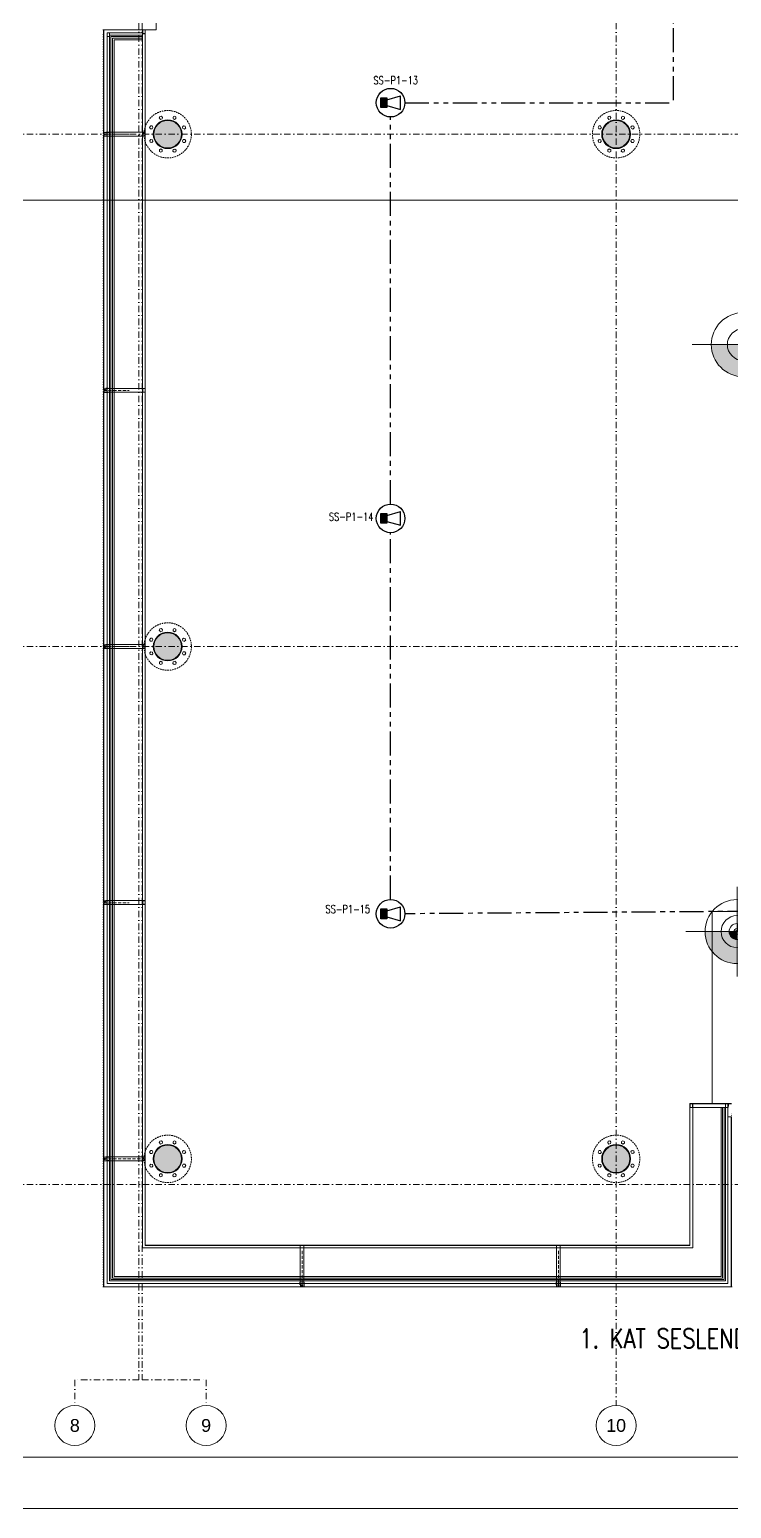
# Model space of a CAD drawing. Extents: x -9058 to 11890, y 0 to 8106.
# Drawn here: x 7519 to 8615, y 0 to 2309 of the extents above; entities that cross this region are included whole.
import ezdxf
from ezdxf.enums import TextEntityAlignment as Align

# ---------------------------------------------------------------- set-up
doc = ezdxf.new("R2010")
doc.units = 0
doc.header["$LTSCALE"] = 10
doc.header["$MEASUREMENT"] = 0
for name, pattern in [('DASHDOT', [1, 0.5, -0.25, 0, -0.25]), ('DOT2', [0.125, 0, -0.125]), ('HIDDEN', [0.375, 0.25, -0.125]), ('PHANTOM2', [1.25, 0.625, -0.125, 0.125, -0.125, 0.125, -0.125])]:
    doc.linetypes.add(name, pattern=pattern)
doc.layers.get('0').update_dxf_attribs({"color": 9, "lineweight": 9})
for name, color, linetype, lineweight in [('06D', 9, 'Continuous', 9), ('10', 9, 'Continuous', 9), ('12', 9, 'Continuous', 9), ('14', 9, 'Continuous', 9), ('20', 9, 'DOT2', 9), ('21', 9, 'Continuous', 9), ('21 @ 1 (1)', 9, 'Continuous', 9), ('21 @ 10 (1)', 9, 'Continuous', 9), ('21 @ 10 (2)', 9, 'Continuous', 9), ('21 @ 2 (1)', 9, 'Continuous', 9), ('21 @ 20', 9, 'Continuous', 9), ('21 @ 5 (1)', 9, 'Continuous', 9), ('21 @ 5 (2)', 9, 'Continuous', 9), ('24', 9, 'DASHDOT', 9), ('33', 9, 'BATTING', 9), ('40A', 9, 'Continuous', 9), ('E-10W ACİL ANONS İÇİN HOPARLÖR (SIVAÜSTÜ) (YANGINA DAYANIKLI)', 7, 'Continuous', 30), ('E-6W ACİL ANONS İÇİN HOPARLÖR (GÖMME) (YANGINA DAYANIKLI)', 7, 'Continuous', 30), ('E-YAZI', 7, 'Continuous', 30)]:
    doc.layers.add(name, color=color, linetype=linetype, lineweight=lineweight)
doc.styles.add('$1$Arial', font='arial.ttf', dxfattribs={"height": 2.5})
doc.styles.add('Arial', font='arial.ttf', dxfattribs={"height": 2.5})
doc.styles.add('E-YAZI', font='txttw.shx')
doc.styles.add('ILGAZ', font='txttw.shx')
doc.linetypes.add('BATTING', pattern='A,0.0001,-0.1,[134,ltypeshp.shx,S=0.1,R=0,X=-0.1,Y=0],-0.2,[134,ltypeshp.shx,S=0.1,R=180,X=0.1,Y=0],-0.1', length=0.4001)

# ---------------------------------------------------------------- blocks, each defined once
blk = doc.blocks.new('p-prs-kolon-02')
h = blk.add_hatch(color=255)
h.dxf.hatch_style = 1
edge = h.paths.add_edge_path()
edge.add_arc((0, 0), 22.5, 0, 360)
for radius in [22.5, 21.5]:
    blk.add_circle((0, 0), radius)
at = {"layer": '20', "linetype": 'HIDDEN'}
for points in [[(-12.5, 27.5), (-9.9, 28.1), (-8.1, 26.3), (-8.8, 23.8), (-11.3, 23.1), (-13.1, 25), (-12.5, 27.5)], [(10.6, 28.2), (12.9, 26.9), (12.9, 24.3), (10.6, 23), (8.4, 24.3), (8.4, 26.9), (10.6, 28.2)], [(-28.2, 10.6), (-26.9, 12.9), (-24.3, 12.9), (-23, 10.6), (-24.3, 8.4), (-26.9, 8.4), (-28.2, 10.6)], [(27.5, 12.5), (28.1, 9.9), (26.3, 8.1), (23.8, 8.8), (23.1, 11.3), (25, 13.1), (27.5, 12.5)], [(-27.5, -12.5), (-28.1, -9.9), (-26.3, -8.1), (-23.8, -8.8), (-23.1, -11.3), (-25, -13.1), (-27.5, -12.5)], [(-10.6, -28.2), (-12.9, -26.9), (-12.9, -24.3), (-10.6, -23), (-8.4, -24.3), (-8.4, -26.9), (-10.6, -28.2)], [(28.2, -10.6), (26.9, -12.9), (24.3, -12.9), (23, -10.6), (24.3, -8.4), (26.9, -8.4), (28.2, -10.6)], [(12.5, -27.5), (9.9, -28.1), (8.1, -26.3), (8.8, -23.8), (11.3, -23.1), (13.1, -25), (12.5, -27.5)]]:
    blk.add_lwpolyline(points, dxfattribs=at)
blk.add_circle((0, 0), 37, dxfattribs=at)
blk = doc.blocks.new('$0$0_aks')
at = {"linetype": 'Continuous'}
blk.add_circle((0, 0), 3.12, dxfattribs=at)
at = {"style": '$1$Arial'}
blk.add_attdef('AKS', text='', height=2.5, dxfattribs=at).set_placement((0, 0), align=Align.MIDDLE_CENTER)
blk = doc.blocks.new('0a_elevationtarget-p')
h = blk.add_hatch(color=256)
h.paths.add_polyline_path([(2.5, 0, 0.414214), (0, 2.5), (0, 0)])
h.paths.add_polyline_path([(0, 0), (-2.5, 0, 0.414214), (0, -2.5)])
blk.add_line((0, -3.5), (0, 3.5))
blk.add_lwpolyline([(16.6, 0), (-4, 0)])
blk.add_circle((0, 0), 2.5)
at = {"layer": '40A'}
blk.add_lwpolyline([(-2.5, 0), (2.5, 0)], dxfattribs=at)
at = {"style": 'Arial'}
blk.add_attdef('BITMISKOT', text='', height=2, dxfattribs=at).set_placement((4.5, 0), align=Align.BOTTOM_LEFT)
blk.add_attdef('KABAKOT', text='', height=2, dxfattribs=at).set_placement((4.5, -0.59), align=Align.TOP_LEFT)
blk = doc.blocks.new('*U1189')
at = {"layer": '21 @ 1 (1)'}
ref = blk.add_blockref('0a_elevationtarget-p', (8623.9, 900.7), dxfattribs=at)
ref.add_attrib('BITMISKOT', 'BK +2.80', dxfattribs={"layer": '0', "height": 2, "style": 'Arial'}).set_placement((8628.4, 900.7), align=Align.BOTTOM_LEFT)
at = {"layer": '21 @ 10 (1)'}
ref = blk.add_blockref('0a_elevationtarget-p', (8623.9, 900.7), dxfattribs=dict(at, xscale=10, yscale=10, zscale=10))
ref.add_attrib('BITMISKOT', 'BK +2.80', dxfattribs={"layer": '0', "height": 20, "style": 'Arial'}).set_placement((8668.9, 900.7), align=Align.BOTTOM_LEFT)
at = {"layer": '21 @ 10 (2)'}
ref = blk.add_blockref('0a_elevationtarget-p', (8623.9, 900.7), dxfattribs=dict(at, xscale=10, yscale=10, zscale=10))
ref.add_attrib('BITMISKOT', 'BK +2.80', dxfattribs={"layer": '0', "height": 20, "style": 'Arial'}).set_placement((8668.9, 900.7), align=Align.BOTTOM_LEFT)
at = {"layer": '21 @ 2 (1)'}
ref = blk.add_blockref('0a_elevationtarget-p', (8623.9, 900.7), dxfattribs=dict(at, xscale=2, yscale=2, zscale=2))
ref.add_attrib('BITMISKOT', 'BK +2.80', dxfattribs={"layer": '0', "height": 4, "style": 'Arial'}).set_placement((8632.9, 900.7), align=Align.BOTTOM_LEFT)
at = {"layer": '21 @ 20'}
ref = blk.add_blockref('0a_elevationtarget-p', (8623.9, 900.7), dxfattribs=dict(at, xscale=20, yscale=20, zscale=20))
ref.add_attrib('BITMISKOT', 'BK +2.80', dxfattribs={"layer": '0', "height": 40, "style": 'Arial'}).set_placement((8713.9, 900.7), align=Align.BOTTOM_LEFT)
at = {"layer": '21 @ 5 (1)'}
ref = blk.add_blockref('0a_elevationtarget-p', (8623.9, 900.7), dxfattribs=dict(at, xscale=5, yscale=5, zscale=5))
ref.add_attrib('BITMISKOT', 'BK +2.80', dxfattribs={"layer": '0', "height": 10, "style": 'Arial'}).set_placement((8646.4, 900.7), align=Align.BOTTOM_LEFT)
at = {"layer": '21 @ 5 (2)'}
ref = blk.add_blockref('0a_elevationtarget-p', (8623.9, 900.7), dxfattribs=dict(at, xscale=5, yscale=5, zscale=5))
ref.add_attrib('BITMISKOT', 'BK +2.80', dxfattribs={"layer": '0', "height": 10, "style": 'Arial'}).set_placement((8646.4, 900.7), align=Align.BOTTOM_LEFT)
blk = doc.blocks.new('*U1191')
at = {"layer": '21 @ 1 (1)'}
blk.add_blockref('0a_elevationtarget-p', (8633.7, 1817.3), dxfattribs=at).add_auto_attribs({'BITMISKOT': 'BK +0.10', 'KABAKOT': 'KK -%%p0.00'})
at = {"layer": '21 @ 10 (1)', "xscale": 10, "yscale": 10, "zscale": 10}
blk.add_blockref('0a_elevationtarget-p', (8633.7, 1817.3), dxfattribs=at).add_auto_attribs({'BITMISKOT': 'BK +0.10', 'KABAKOT': 'KK -%%p0.00'})
at = {"layer": '21 @ 10 (2)', "xscale": 10, "yscale": 10, "zscale": 10}
blk.add_blockref('0a_elevationtarget-p', (8633.7, 1817.3), dxfattribs=at).add_auto_attribs({'BITMISKOT': 'BK +0.10', 'KABAKOT': 'KK -%%p0.00'})
at = {"layer": '21 @ 2 (1)', "xscale": 2, "yscale": 2, "zscale": 2}
blk.add_blockref('0a_elevationtarget-p', (8633.7, 1817.3), dxfattribs=at).add_auto_attribs({'BITMISKOT': 'BK +0.10', 'KABAKOT': 'KK -%%p0.00'})
at = {"layer": '21 @ 20', "xscale": 20, "yscale": 20, "zscale": 20}
blk.add_blockref('0a_elevationtarget-p', (8633.7, 1817.3), dxfattribs=at).add_auto_attribs({'BITMISKOT': 'BK +0.10', 'KABAKOT': 'KK -%%p0.00'})
at = {"layer": '21 @ 5 (1)', "xscale": 5, "yscale": 5, "zscale": 5}
blk.add_blockref('0a_elevationtarget-p', (8652.6, 2180.6), dxfattribs=at).add_auto_attribs({'BITMISKOT': 'BK +0.10', 'KABAKOT': 'KK -%%p0.00'})
at = {"layer": '21 @ 5 (2)', "xscale": 5, "yscale": 5, "zscale": 5}
blk.add_blockref('0a_elevationtarget-p', (8652.6, 2180.6), dxfattribs=at).add_auto_attribs({'BITMISKOT': 'BK +0.10', 'KABAKOT': 'KK -%%p0.00'})
blk = doc.blocks.new('100_6W ACİL ANONS İÇİN HOPARLÖR (GÖMME) (YANGINA DAYANIKLI)')
at = {"layer": 'E-6W ACİL ANONS İÇİN HOPARLÖR (GÖMME) (YANGINA DAYANIKLI)', "color": 4}
for p, q in [((-2.19, -1.1), (-2.19, 1.1)), ((-2.19, 1.1), (-0.88, 1.1)), ((-0.88, 0.66), (2.19, 1.54)), ((-0.88, 1.1), (-0.88, -1.1)), ((2.19, -1.54), (2.19, 1.54)), ((-0.88, -1.1), (-2.19, -1.1)), ((-0.88, -0.66), (2.19, -1.54))]:
    blk.add_line(p, q, dxfattribs=at)
at = {"layer": 'E-6W ACİL ANONS İÇİN HOPARLÖR (GÖMME) (YANGINA DAYANIKLI)', "color": 3}
blk.add_circle((0, 0), 3.19, dxfattribs=at)
at = {"layer": 'E-6W ACİL ANONS İÇİN HOPARLÖR (GÖMME) (YANGINA DAYANIKLI)', "color": 4}
blk.add_solid([(-2.19, 1.1), (-0.88, 1.1), (-2.19, -1.1), (-0.88, -1.1)], dxfattribs=at)

msp = doc.modelspace()

# ---------------------------------------------------------------- hatches: boundary and pattern name
at = {"layer": '10'}
for points in [[(7640.46, 2144.27), (7640.01, 2144.27), (7640.01, 2146.79), (7640.46, 2146.79)], [(7640.46, 1744.27), (7640.01, 1744.27), (7640.01, 1746.79), (7640.46, 1746.79)], [(7640.46, 1346.79), (7640.01, 1346.79), (7640.01, 1344.27), (7640.46, 1344.27)], [(7640.46, 947.13), (7640.01, 947.13), (7640.01, 944.62), (7640.46, 944.62)], [(8609.84, 630.52), (8610.29, 630.52), (8610.29, 628.01), (8609.84, 628.01)], [(7640.46, 546.79), (7640.01, 546.79), (7640.01, 544.27), (7640.46, 544.27)], [(7946.41, 351.28), (7946.41, 350.82), (7943.9, 350.82), (7943.9, 351.28)], [(8346.41, 351.28), (8346.41, 350.82), (8343.9, 350.82), (8343.9, 351.28)]]:
    msp.add_hatch(color=256, dxfattribs=at).paths.add_polyline_path(points)

# ---------------------------------------------------------------- linework, layer by layer
at = {"layer": '06D'}
for points in [[(7640.47, 2142.87), (7640.47, 2304.37), (7695.86, 2304.37)], [(7644.26, 413.17), (7644.47, 2300.37), (7695.86, 2300.37)], [(7695.86, 2302.82), (7695.86, 406.67), (8554.59, 406.67), (8554.59, 625.92)], [(7699.86, 2149.95), (7699.86, 2309.12)], [(7699.86, 351.29), (7640.47, 351.29), (7640.47, 2148.87), (7695.86, 2148.87)], [(7644.47, 2148.87), (7695.86, 2148.87)], [(7699.86, 1778.93), (7699.86, 2148.87)], [(7644.47, 2142.87), (7695.86, 2142.87)], [(7699.86, 1305.52), (7699.86, 1778.93)], [(7644.47, 1748.87), (7695.86, 1748.87)], [(7644.47, 1742.87), (7695.86, 1742.87)], [(7644.47, 1348.87), (7695.86, 1348.87)], [(7644.47, 1342.87), (7695.86, 1342.87)], [(7644.47, 949.22), (7695.86, 949.22)], [(7644.47, 943.22), (7695.86, 943.22)], [(8965.06, 632.12), (8965.06, 932.12), (8585.06, 932.12), (8585.06, 632.12)], [(8609.64, 625.92), (8609.64, 351.29), (7640.47, 351.29), (7640.47, 409.17)], [(8609.83, 631.92), (8554.59, 631.92)], [(8605.83, 625.92), (8554.59, 625.92)], [(8609.83, 625.92), (8609.64, 625.92)], [(7644.47, 548.87), (7695.86, 548.87)], [(7644.47, 542.87), (7695.86, 542.87)], [(7940.73, 410.67), (7699.86, 410.67)], [(8167.2, 410.67), (7941.81, 410.67)], [(7941.81, 355.29), (7941.81, 406.67)], [(7947.81, 355.29), (7947.81, 406.67)], [(8521.61, 410.67), (8167.2, 410.67)], [(8341.81, 355.29), (8341.81, 406.67)], [(8347.81, 355.29), (8347.81, 406.67)]]:
    msp.add_lwpolyline(points, dxfattribs=at)
at = {"layer": '10', "linetype": 'Continuous'}
msp.add_line((7699.86, 2302.82), (7699.86, 410.67), dxfattribs=at)
at = {"layer": '10'}
msp.add_line((7700.06, 2302.62), (7700.06, 410.87), dxfattribs=at)
for points in [[(7637.81, 2146.48), (7635.26, 2146.48), (7635.26, 2155.93), (7635.26, 2308.92), (7695.06, 2308.92), (7695.06, 2309.12), (7635.06, 2309.12), (7635.06, 2155.93), (7635.06, 2146.28), (7637.81, 2146.28)], [(7640.67, 2304.17), (7644.27, 2304.17), (7644.27, 2298.57), (7640.67, 2298.57)], [(7696.06, 2308.92), (7699.66, 2308.92), (7699.66, 2303.02), (7696.06, 2303.02)], [(7640.67, 2148.67), (7644.27, 2148.67), (7644.27, 2143.07), (7640.67, 2143.07)], [(7640.67, 2148.67), (7644.27, 2148.67), (7644.27, 2143.07), (7640.67, 2143.07)], [(7696.06, 2148.67), (7699.66, 2148.67), (7699.66, 2143.07), (7696.06, 2143.07)], [(7696.06, 2148.67), (7699.66, 2148.67), (7699.66, 2143.07), (7696.06, 2143.07)], [(7637.81, 1746.48), (7635.26, 1746.48), (7635.26, 1755.93), (7635.26, 2144.66), (7637.81, 2144.66), (7637.81, 2144.86), (7635.06, 2144.86), (7635.06, 1755.93), (7635.06, 1746.28), (7637.81, 1746.28)], [(7640.46, 2144.27), (7640.01, 2144.27), (7640.01, 2146.79), (7640.46, 2146.79)], [(7637.81, 1347.13), (7635.26, 1347.13), (7635.26, 1292.93), (7635.26, 1744.66), (7637.81, 1744.66), (7637.81, 1744.86), (7635.06, 1744.86), (7635.06, 1292.93), (7635.06, 1346.93), (7637.81, 1346.93)], [(7640.46, 1744.27), (7640.01, 1744.27), (7640.01, 1746.79), (7640.46, 1746.79)], [(7640.67, 1748.67), (7644.27, 1748.67), (7644.27, 1743.07), (7640.67, 1743.07)], [(7696.06, 1748.67), (7699.66, 1748.67), (7699.66, 1743.07), (7696.06, 1743.07)], [(7637.81, 947.48), (7635.26, 947.48), (7635.26, 947.48), (7635.26, 1344.58), (7637.81, 1344.58), (7637.81, 1344.78), (7635.06, 1344.78), (7635.06, 947.28), (7635.06, 947.28), (7637.81, 947.28)], [(7640.46, 1346.79), (7640.01, 1346.79), (7640.01, 1344.27), (7640.46, 1344.27)], [(7640.67, 1348.67), (7644.27, 1348.67), (7644.27, 1343.07), (7640.67, 1343.07)], [(7696.06, 1348.67), (7699.66, 1348.67), (7699.66, 1343.07), (7696.06, 1343.07)], [(7640.46, 947.13), (7640.01, 947.13), (7640.01, 944.62), (7640.46, 944.62)], [(7640.67, 949.02), (7644.27, 949.02), (7644.27, 943.42), (7640.67, 943.42)], [(7696.06, 949.02), (7699.66, 949.02), (7699.66, 943.42), (7696.06, 943.42)], [(7637.81, 546.48), (7635.26, 546.48), (7635.26, 546.5), (7635.26, 944.92), (7637.81, 944.92), (7637.81, 945.12), (7635.06, 945.12), (7635.06, 546.5), (7635.06, 546.28), (7637.81, 546.28)], [(8554.39, 626.12), (8550.79, 626.12), (8550.79, 631.72), (8554.39, 631.72)], [(8609.63, 626.12), (8606.03, 626.12), (8606.03, 631.72), (8609.63, 631.72)], [(8609.84, 630.52), (8610.29, 630.52), (8610.29, 628.01), (8609.84, 628.01)], [(7640.46, 546.79), (7640.01, 546.79), (7640.01, 544.27), (7640.46, 544.27)], [(7640.67, 548.67), (7644.27, 548.67), (7644.27, 543.07), (7640.67, 543.07)], [(7696.06, 548.67), (7699.66, 548.67), (7699.66, 543.07), (7696.06, 543.07)], [(7942.01, 406.87), (7942.01, 410.47), (7947.61, 410.47), (7947.61, 406.87)], [(7942.01, 406.87), (7942.01, 410.47), (7947.61, 410.47), (7947.61, 406.87)], [(8342.01, 406.87), (8342.01, 410.47), (8347.61, 410.47), (8347.61, 406.87)], [(7944.2, 348.63), (7944.2, 346.07), (7944.2, 346.07), (7635.26, 346.07), (7635.26, 346.07), (7635.06, 346.07), (7635.06, 345.87), (7944.4, 345.87), (7944.4, 345.87), (7944.4, 348.63)], [(7942.01, 351.49), (7942.01, 355.09), (7947.61, 355.09), (7947.61, 351.49)], [(7942.01, 351.49), (7942.01, 355.09), (7947.61, 355.09), (7947.61, 351.49)], [(7946.41, 351.28), (7946.41, 350.82), (7943.9, 350.82), (7943.9, 351.28)], [(8344.2, 348.63), (8344.2, 346.07), (8334.75, 346.07), (7946.02, 346.07), (7946.02, 348.63), (7945.82, 348.63), (7945.82, 345.87), (8334.75, 345.87), (8344.4, 345.87), (8344.4, 348.63)], [(8342.01, 351.49), (8342.01, 355.09), (8347.61, 355.09), (8347.61, 351.49)], [(8346.41, 351.28), (8346.41, 350.82), (8343.9, 350.82), (8343.9, 351.28)]]:
    msp.add_lwpolyline(points, close=True, dxfattribs=at)
for points in [[(7640.47, 2304.37), (7644.47, 2304.37), (7644.47, 2298.37), (7640.47, 2298.37), (7640.47, 2304.37)], [(7695.86, 2309.12), (7699.86, 2309.12), (7699.86, 2302.82), (7695.86, 2302.82), (7695.86, 2309.12)], [(7636.23, 2148.46), (7639.9, 2148.46), (7639.9, 2142.6), (7636.23, 2142.6)], [(7636.23, 2142.6), (7639.9, 2142.6), (7639.9, 2148.46), (7636.23, 2148.46)], [(7642.3, 2142.6), (7640.36, 2142.6), (7640.36, 2149.15), (7638.46, 2149.15)], [(7638.46, 2142.6), (7640.36, 2142.6), (7640.36, 2149.15), (7642.3, 2149.15)], [(7640.47, 2148.87), (7644.47, 2148.87), (7644.47, 2142.87), (7640.47, 2142.87), (7640.47, 2148.87)], [(7640.47, 2148.87), (7644.47, 2148.87), (7644.47, 2142.87), (7640.47, 2142.87), (7640.47, 2148.87)], [(7695.86, 2148.87), (7699.86, 2148.87), (7699.86, 2142.87), (7695.86, 2142.87), (7695.86, 2148.87)], [(7695.86, 2148.87), (7699.86, 2148.87), (7699.86, 2142.87), (7695.86, 2142.87), (7695.86, 2148.87)], [(7636.23, 1748.46), (7639.9, 1748.46), (7639.9, 1742.6), (7636.23, 1742.6)], [(7636.23, 1742.6), (7639.9, 1742.6), (7639.9, 1748.46), (7636.23, 1748.46)], [(7642.3, 1742.6), (7640.36, 1742.6), (7640.36, 1749.15), (7638.46, 1749.15)], [(7638.46, 1742.6), (7640.36, 1742.6), (7640.36, 1749.15), (7642.3, 1749.15)], [(7640.47, 1748.87), (7644.47, 1748.87), (7644.47, 1742.87), (7640.47, 1742.87), (7640.47, 1748.87)], [(7695.86, 1748.87), (7699.86, 1748.87), (7699.86, 1742.87), (7695.86, 1742.87), (7695.86, 1748.87)], [(7636.23, 1342.6), (7639.9, 1342.6), (7639.9, 1348.46), (7636.23, 1348.46)], [(7636.23, 1348.46), (7639.9, 1348.46), (7639.9, 1342.6), (7636.23, 1342.6)], [(7642.3, 1342.6), (7640.36, 1342.6), (7640.36, 1349.15), (7638.46, 1349.15)], [(7638.46, 1342.6), (7640.36, 1342.6), (7640.36, 1349.15), (7642.3, 1349.15)], [(7640.47, 1348.87), (7644.47, 1348.87), (7644.47, 1342.87), (7640.47, 1342.87), (7640.47, 1348.87)], [(7695.86, 1348.87), (7699.86, 1348.87), (7699.86, 1342.87), (7695.86, 1342.87), (7695.86, 1348.87)], [(7636.23, 942.94), (7639.9, 942.94), (7639.9, 948.8), (7636.23, 948.8)], [(7636.23, 948.8), (7639.9, 948.8), (7639.9, 942.94), (7636.23, 942.94)], [(7642.3, 942.94), (7640.36, 942.94), (7640.36, 949.49), (7638.46, 949.49)], [(7638.46, 942.94), (7640.36, 942.94), (7640.36, 949.49), (7642.3, 949.49)], [(7640.47, 949.22), (7644.47, 949.22), (7644.47, 943.22), (7640.47, 943.22), (7640.47, 949.22)], [(7695.86, 949.22), (7699.86, 949.22), (7699.86, 943.22), (7695.86, 943.22), (7695.86, 949.22)], [(8615.06, 632.12), (8550.06, 632.12), (8550.06, 410.87)], [(8550.26, 410.67), (8550.26, 631.92), (8615.06, 631.92)], [(8554.59, 625.92), (8550.59, 625.92), (8550.59, 631.92), (8554.59, 631.92), (8554.59, 625.92)], [(8609.83, 625.92), (8605.83, 625.92), (8605.83, 631.92), (8609.83, 631.92), (8609.83, 625.92)], [(8574.47, 346.07), (8614.86, 346.07), (8614.86, 364.77), (8614.86, 611.35), (8609.64, 611.35), (8609.64, 611.55), (8615.06, 611.55), (8615.06, 364.77), (8615.06, 345.87), (8574.27, 345.87)], [(7675.65, 346.07), (7635.26, 346.07), (7635.26, 364.77), (7635.26, 544.85), (7637.81, 544.85), (7637.81, 545.05), (7635.06, 545.05), (7635.06, 364.77), (7635.06, 345.87), (7675.85, 345.87)], [(7636.23, 542.6), (7639.9, 542.6), (7639.9, 548.46), (7636.23, 548.46)], [(7636.23, 548.46), (7639.9, 548.46), (7639.9, 542.6), (7636.23, 542.6)], [(7642.3, 542.6), (7640.36, 542.6), (7640.36, 549.15), (7638.46, 549.15)], [(7638.46, 542.6), (7640.36, 542.6), (7640.36, 549.15), (7642.3, 549.15)], [(7640.47, 548.87), (7644.47, 548.87), (7644.47, 542.87), (7640.47, 542.87), (7640.47, 548.87)], [(7695.86, 548.87), (7699.86, 548.87), (7699.86, 542.87), (7695.86, 542.87), (7695.86, 548.87)], [(8550.26, 410.67), (7699.86, 410.67)], [(7700.06, 410.87), (8550.06, 410.87)], [(7941.81, 406.67), (7941.81, 410.67), (7947.81, 410.67), (7947.81, 406.67), (7941.81, 406.67)], [(7941.81, 406.67), (7941.81, 410.67), (7947.81, 410.67), (7947.81, 406.67), (7941.81, 406.67)], [(8341.81, 406.67), (8341.81, 410.67), (8347.81, 410.67), (8347.81, 406.67), (8341.81, 406.67)], [(7948.08, 353.11), (7948.08, 351.18), (7941.53, 351.18), (7941.53, 349.27)], [(7948.08, 349.27), (7948.08, 351.18), (7941.53, 351.18), (7941.53, 353.11)], [(7941.81, 351.29), (7941.81, 355.29), (7947.81, 355.29), (7947.81, 351.29), (7941.81, 351.29)], [(7941.81, 351.29), (7941.81, 355.29), (7947.81, 355.29), (7947.81, 351.29), (7941.81, 351.29)], [(7942.22, 347.05), (7942.22, 350.71), (7948.08, 350.71), (7948.08, 347.05)], [(7948.08, 347.05), (7948.08, 350.71), (7942.22, 350.71), (7942.22, 347.05)], [(8348.08, 353.11), (8348.08, 351.18), (8341.53, 351.18), (8341.53, 349.27)], [(8348.08, 349.27), (8348.08, 351.18), (8341.53, 351.18), (8341.53, 353.11)], [(8341.81, 351.29), (8341.81, 355.29), (8347.81, 355.29), (8347.81, 351.29), (8341.81, 351.29)], [(8342.22, 347.05), (8342.22, 350.71), (8348.08, 350.71), (8348.08, 347.05)], [(8348.08, 347.05), (8348.08, 350.71), (8342.22, 350.71), (8342.22, 347.05)], [(8574.47, 346.07), (8534.2, 346.07), (8346.02, 346.07), (8346.02, 348.63), (8345.82, 348.63), (8345.82, 345.87), (8534.2, 345.87), (8574.67, 345.87)]]:
    msp.add_lwpolyline(points, dxfattribs=at)
at = {"layer": '12'}
for points in [[(7947.87, 355.29), (7644.32, 355.29), (7644.32, 2300.37), (7695.12, 2300.37)], [(7947.87, 357.29), (7646.32, 357.29), (7646.32, 2298.37), (7695.12, 2298.37)], [(8603.83, 625.92), (8603.86, 357.29), (7947.81, 357.29), (7947.81, 357.29)], [(8605.83, 625.92), (8605.86, 355.29), (7947.81, 355.29)]]:
    msp.add_lwpolyline(points, dxfattribs=at)
at = {"layer": '14'}
for points in [[(7717.06, 2565.87), (7717.06, 2309.12), (7695.06, 2309.12), (7695.06, 2311.12)], [(7947.87, 362.29), (7651.32, 362.29), (7651.32, 2293.37), (7695.12, 2293.37)], [(8605.83, 625.92), (8605.86, 355.29), (7947.81, 355.29), (7947.81, 406.67)], [(8598.83, 625.92), (8598.86, 362.29), (7947.81, 362.29)], [(7947.81, 355.29), (7644.26, 355.29), (7644.26, 413.17)]]:
    msp.add_lwpolyline(points, dxfattribs=at)
at = {"layer": '20', "linetype": 'HIDDEN', "ltscale": 2}
for p, q in [((7945.06, 402.17), (7945.06, 346.29)), ((8345.06, 402.17), (8345.06, 346.09))]:
    msp.add_line(p, q, dxfattribs=at)
at = {"layer": '20'}
for points in [[(7944.4, 345.87), (7635.06, 345.87), (7635.06, 2309.12), (7675.06, 2309.12)], [(8615.06, 617.39), (8615.06, 345.87), (7945.82, 345.87)]]:
    msp.add_lwpolyline(points, dxfattribs=at)
at = {"layer": '20', "ltscale": 3}
msp.add_lwpolyline([(8615.06, 605.62), (8615.06, 345.87), (7635.06, 345.87), (7635.06, 2308.92), (7675.06, 2308.92)], dxfattribs=at)
at = {"layer": '20', "linetype": 'HIDDEN', "ltscale": 2}
for points in [[(7635.06, 2145.87), (7675.06, 2145.87)], [(7635.06, 1745.87), (7675.06, 1745.87)], [(7635.06, 1345.87), (7675.06, 1345.87)], [(7635.06, 945.87), (7675.06, 945.87)], [(7635.06, 545.87), (7698.88, 545.87)]]:
    msp.add_lwpolyline(points, dxfattribs=at)
at = {"layer": '21'}
msp.add_lwpolyline([(7264.7, 2043.03), (10283.45, 2043.03)], dxfattribs=at)
at = {"layer": '24', "ltscale": 2}
for points in [[(7590.06, 4008.37), (7590.06, 3968.37), (7690.06, 3968.37), (7690.06, 200.84)], [(7795.06, 4008.37), (7795.06, 3968.37), (7695.06, 3968.37), (7695.06, 200.84)], [(8435.06, 4008.37), (8435.06, 4008.37), (8435.06, 160.84)], [(7012.53, 2145.87), (10535.06, 2145.87)], [(7012.53, 1345.87), (10535.06, 1345.87)], [(7012.53, 505.87), (10535.06, 505.87)], [(7690.06, 200.84), (7590.06, 200.84), (7590.06, 160.84)], [(7695.06, 200.84), (7795.06, 200.84), (7795.06, 160.84)]]:
    msp.add_lwpolyline(points, dxfattribs=at)
at = {"layer": '33', "ltscale": 0.25}
for points in [[(7947.87, 359.79), (7648.82, 359.79), (7648.82, 2295.87), (7695.12, 2295.87)], [(8601.33, 625.92), (8601.36, 359.79), (7947.81, 359.79)], [(7691.36, 402.17), (7690.06, 402.17)]]:
    msp.add_lwpolyline(points, dxfattribs=at)
at = {"layer": '40A'}
for points in [[(11890, 4205), (5945, 4205), (5945, 0), (11890, 0)], [(11350.06, 80), (6025, 80), (6025, 4125), (11350.06, 4125)]]:
    msp.add_lwpolyline(points, close=True, dxfattribs=at)
at = {"layer": 'E-10W ACİL ANONS İÇİN HOPARLÖR (SIVAÜSTÜ) (YANGINA DAYANIKLI)', "color": 5, "linetype": 'PHANTOM2', "ltscale": 6}
for p, q in [((8524.16, 2536.35), (8524.16, 2195.13)), ((8105.41, 2195.13), (8524.16, 2195.13)), ((8083.09, 1568.28), (8083.09, 2172.81)), ((8083.09, 950.84), (8083.09, 1523.64)), ((9471.53, 938.28), (8105.41, 928.52))]:
    msp.add_line(p, q, dxfattribs=at)

# ---------------------------------------------------------------- block references
at = {"layer": '10'}
for p in [(7735.06, 2145.87), (8435.06, 2145.87), (7735.06, 1345.87), (7735.06, 545.87), (8435.06, 545.87)]:
    msp.add_blockref('p-prs-kolon-02', p, dxfattribs=at)
at = {"layer": '21', "color": 6}
for name in ['*U1191', '*U1189']:
    msp.add_blockref(name, (0, 0), dxfattribs=at)
at = {"layer": '24'}
ref = msp.add_blockref('$0$0_aks', (7590.06, 129.59), dxfattribs=dict(at, xscale=10, yscale=10, zscale=10))
ref.add_attrib('AKS', '8', dxfattribs={"layer": '0', "height": 20, "style": '$1$Arial'}).set_placement((7590.06, 129.59), align=Align.MIDDLE_CENTER)
ref = msp.add_blockref('$0$0_aks', (7795.06, 129.59), dxfattribs=dict(at, xscale=10, yscale=10, zscale=10))
ref.add_attrib('AKS', '9', dxfattribs={"layer": '0', "height": 20, "style": '$1$Arial'}).set_placement((7795.06, 129.59), align=Align.MIDDLE_CENTER)
ref = msp.add_blockref('$0$0_aks', (8435.06, 129.59), dxfattribs=dict(at, xscale=10, yscale=10, zscale=10))
ref.add_attrib('AKS', '10', dxfattribs={"layer": '0', "height": 20, "style": '$1$Arial'}).set_placement((8435.06, 129.59), align=Align.MIDDLE_CENTER)
at = {"layer": 'E-6W ACİL ANONS İÇİN HOPARLÖR (GÖMME) (YANGINA DAYANIKLI)', "xscale": 7, "yscale": 7, "zscale": 7}
for p in [(8083.09, 2195.13), (8083.09, 1545.96), (8083.09, 928.52)]:
    msp.add_blockref('100_6W ACİL ANONS İÇİN HOPARLÖR (GÖMME) (YANGINA DAYANIKLI)', p, dxfattribs=at)

# ---------------------------------------------------------------- texts
at = {"layer": 'E-YAZI', "color": 3, "style": 'ILGAZ', "width": 0.75}
for s, p in [('SS-P1-13', (8056.28, 2223.79)), ('SS-P1-14', (7986.73, 1542.29)), ('SS-P1-15', (7981.45, 929.61))]:
    msp.add_text(s, height=12.5, dxfattribs=at).set_placement(p)
at = {"layer": 'E-YAZI', "color": 4, "style": 'E-YAZI', "width": 0.8}
msp.add_text('1. KAT SESLENDİRME SİSTEMİ TESİSAT PLANI 1/50', height=30, dxfattribs=at).set_placement((8377.73, 250.35))

doc.saveas('drawing.dxf')
